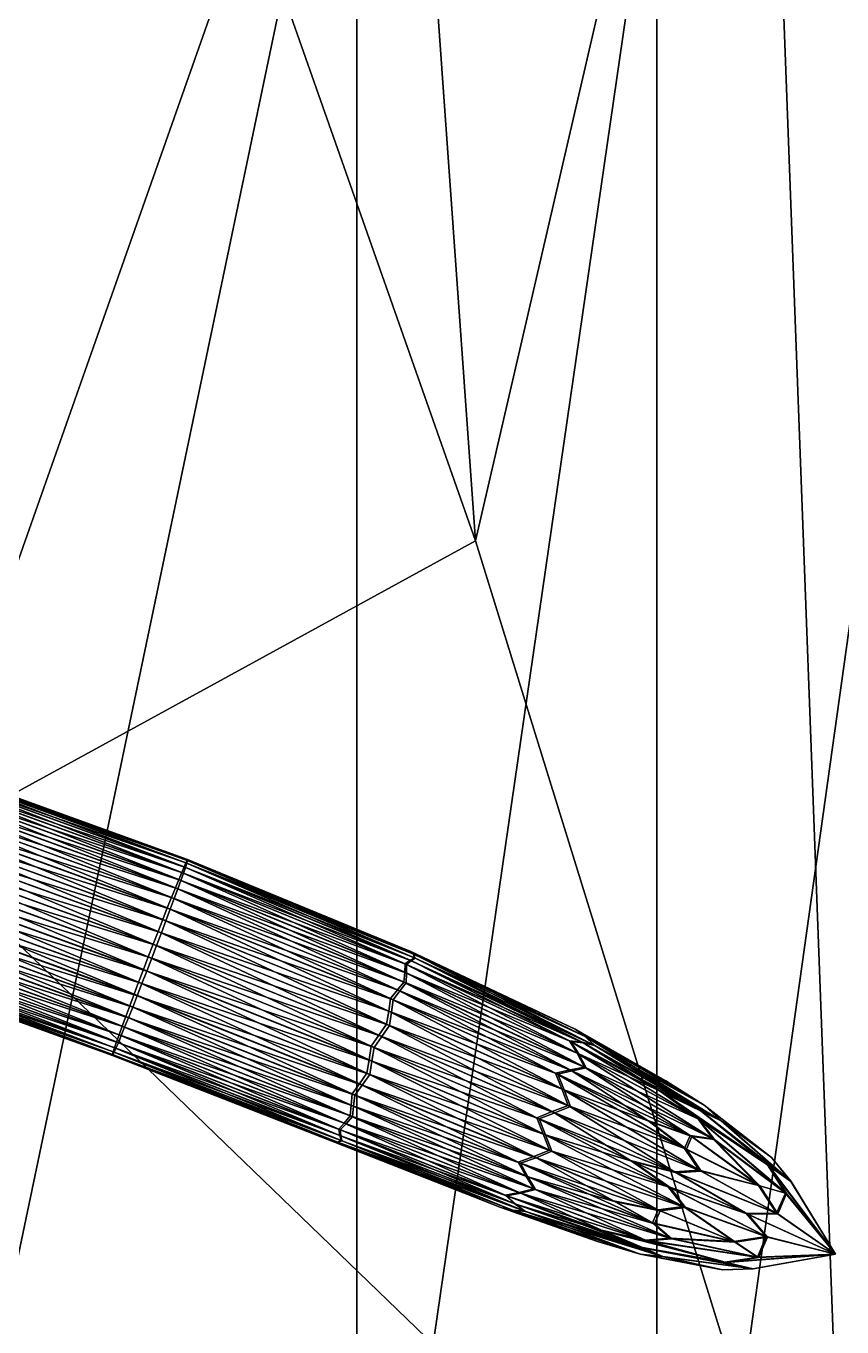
# Model space of a CAD drawing. Header units: centimetres. Extents: x -650 to 650, y -348 to 348.
# Drawn here: x -580.01 to -564.69, y -129.79 to -105.37 of the extents above; entities that cross this region are included whole.
import ezdxf

# ---------------------------------------------------------------- set-up
doc = ezdxf.new("R2010")
doc.units = ezdxf.units.CM
for name, color, linetype, true_color in [('Object009', 7, 'Continuous', 0xe5a6d7), ('Object011', 7, 'Continuous', 0xe158c7), ('wood', 7, 'Continuous', 0x99e499)]:
    doc.layers.add(name, color=color, linetype=linetype, true_color=true_color)

msp = doc.modelspace()

# ---------------------------------------------------------------- meshes
at = {"layer": 'Object009', "color": 46, "true_color": 0x876e08}
mesh = msp.add_polyface(dxfattribs=at)
corners = [(-576.978, -121.017, -297.029), (-581.958, -119.21, -296.943), (-581.959, -119.228, -296.686), (-576.98, -121.035, -296.773), (-581.971, -119.278, -296.435), (-577.02, -121.162, -296.278), (-581.995, -119.357, -296.191), (-582.03, -119.466, -295.961), (-576.994, -121.084, -296.521), (-577.057, -121.27, -296.048), (-582.075, -119.602, -295.748), (-577.104, -121.405, -295.835), (-582.13, -119.763, -295.555), (-577.229, -121.747, -295.472), (-582.193, -119.946, -295.386), (-582.264, -120.148, -295.243), (-577.162, -121.565, -295.642), (-577.303, -121.948, -295.33), (-582.342, -120.366, -295.13), (-577.384, -122.164, -295.217), (-582.425, -120.596, -295.048), (-577.56, -122.628, -295.084), (-582.511, -120.834, -294.998), (-582.599, -121.075, -294.982), (-577.47, -122.392, -295.134), (-577.651, -122.868, -295.067), (-582.688, -121.316, -294.999), (-577.744, -123.108, -295.085), (-582.777, -121.553, -295.05), (-577.808, -123.08, -298.978), (-582.766, -121.284, -298.892), (-582.677, -121.042, -298.909), (-577.897, -123.316, -298.928), (-582.852, -121.521, -298.842), (-577.716, -122.84, -298.995), (-582.588, -120.801, -298.891), (-577.624, -122.6, -298.978), (-582.5, -120.565, -298.841), (-577.444, -122.138, -298.845), (-582.414, -120.336, -298.758), (-582.332, -120.12, -298.645), (-577.532, -122.365, -298.927), (-577.359, -121.923, -298.731), (-582.255, -119.921, -298.501), (-577.28, -121.725, -298.588), (-582.185, -119.74, -298.332), (-577.144, -121.388, -298.225), (-582.122, -119.582, -298.138), (-582.068, -119.449, -297.925), (-577.208, -121.545, -298.418), (-577.089, -121.256, -298.012), (-582.025, -119.345, -297.694), (-577.044, -121.151, -297.781), (-581.991, -119.269, -297.451), (-576.989, -121.031, -297.286), (-581.969, -119.224, -297.199), (-577.011, -121.076, -297.538), (-587.399, -117.523, -296.586), (-587.409, -117.573, -296.335), (-587.464, -117.763, -295.861), (-587.431, -117.654, -296.091), (-587.435, -117.563, -297.351), (-587.399, -117.505, -296.842), (-587.411, -117.518, -297.099)]
mesh.append_faces([[corners[k] for k in face] for face in [(0, 1, 2), (3, 2, 4), (5, 6, 7), (8, 4, 6), (9, 7, 10), (11, 10, 12), (13, 14, 15), (16, 12, 14), (17, 15, 18), (19, 18, 20), (21, 22, 23), (24, 20, 22), (25, 23, 26), (27, 26, 28), (29, 30, 31), (32, 33, 30), (34, 31, 35), (36, 35, 37), (38, 39, 40), (41, 37, 39), (42, 40, 43), (44, 43, 45), (46, 47, 48), (49, 45, 47), (50, 48, 51), (52, 51, 53), (54, 55, 1), (56, 53, 55), (57, 2, 1), (58, 4, 2), (59, 7, 6), (60, 6, 4), (61, 53, 51), (62, 1, 55), (63, 55, 53)]], dxfattribs={"vtx2": -1, "color": 46})
mesh = msp.add_polyface(dxfattribs=at)
corners = [(-581.959, -119.228, -296.686), (-576.98, -121.035, -296.773), (-576.978, -121.017, -297.029), (-581.971, -119.278, -296.435), (-576.994, -121.084, -296.521), (-582.03, -119.466, -295.961), (-577.057, -121.27, -296.048), (-577.02, -121.162, -296.278), (-581.995, -119.357, -296.191), (-582.075, -119.602, -295.748), (-577.104, -121.405, -295.835), (-582.13, -119.763, -295.555), (-577.162, -121.565, -295.642), (-582.264, -120.148, -295.243), (-577.303, -121.948, -295.33), (-577.229, -121.747, -295.472), (-572.995, -123.48, -295.578), (-582.193, -119.946, -295.386), (-573.12, -123.646, -295.432), (-577.384, -122.164, -295.217), (-582.342, -120.366, -295.13), (-582.425, -120.596, -295.048), (-577.47, -122.392, -295.134), (-582.599, -121.075, -294.982), (-577.651, -122.868, -295.067), (-577.56, -122.628, -295.084), (-582.511, -120.834, -294.998), (-582.688, -121.316, -294.999), (-577.744, -123.108, -295.085), (-582.777, -121.553, -295.05), (-577.835, -123.343, -295.135), (-582.852, -121.521, -298.842), (-577.897, -123.316, -298.928), (-577.983, -123.544, -298.846), (-582.677, -121.042, -298.909), (-577.716, -122.84, -298.995), (-577.808, -123.08, -298.978), (-582.766, -121.284, -298.892), (-582.588, -120.801, -298.891), (-577.624, -122.6, -298.978), (-582.5, -120.565, -298.841), (-577.532, -122.365, -298.927), (-582.332, -120.12, -298.645), (-577.359, -121.923, -298.731), (-577.444, -122.138, -298.845), (-573.203, -123.858, -298.871), (-582.414, -120.336, -298.758), (-573.169, -123.624, -298.767), (-577.28, -121.725, -298.588), (-582.255, -119.921, -298.501), (-582.185, -119.74, -298.332), (-577.208, -121.545, -298.418), (-573.039, -123.46, -298.623), (-582.068, -119.449, -297.925), (-577.089, -121.256, -298.012), (-577.144, -121.388, -298.225), (-572.916, -123.314, -298.451), (-582.122, -119.582, -298.138), (-582.025, -119.345, -297.694), (-577.044, -121.151, -297.781), (-581.991, -119.269, -297.451), (-577.011, -121.076, -297.538), (-581.958, -119.21, -296.943), (-576.989, -121.031, -297.286), (-581.969, -119.224, -297.199)]
mesh.append_faces([[corners[k] for k in face] for face in [(0, 1, 2), (3, 4, 1), (5, 6, 7), (8, 7, 4), (9, 10, 6), (11, 12, 10), (13, 14, 15), (16, 15, 14), (17, 15, 12), (18, 14, 19), (20, 19, 14), (21, 22, 19), (23, 24, 25), (26, 25, 22), (27, 28, 24), (29, 30, 28), (31, 32, 33), (34, 35, 36), (37, 36, 32), (38, 39, 35), (40, 41, 39), (42, 43, 44), (45, 44, 43), (46, 44, 41), (47, 43, 48), (49, 48, 43), (50, 51, 48), (52, 48, 51), (53, 54, 55), (56, 51, 55), (57, 55, 51), (58, 59, 54), (60, 61, 59), (62, 2, 63), (64, 63, 61)]], dxfattribs={"vtx2": -1, "color": 46})
mesh = msp.add_polyface(dxfattribs=at)
corners = [(-576.98, -121.035, -296.773), (-572.739, -122.788, -296.852), (-572.785, -122.741, -297.099), (-576.978, -121.017, -297.029), (-576.994, -121.084, -296.521), (-572.705, -122.867, -296.607), (-572.781, -122.913, -296.365), (-577.02, -121.162, -296.278), (-577.057, -121.27, -296.048), (-572.867, -122.987, -296.137), (-577.104, -121.405, -295.835), (-572.867, -123.146, -295.935), (-577.162, -121.565, -295.642), (-572.877, -123.331, -295.751), (-577.303, -121.948, -295.33), (-573.12, -123.646, -295.432), (-572.995, -123.48, -295.578), (-577.229, -121.747, -295.472), (-577.384, -122.164, -295.217), (-573.152, -123.881, -295.33), (-577.47, -122.392, -295.134), (-573.189, -124.13, -295.258), (-577.56, -122.628, -295.084), (-573.332, -124.335, -295.2), (-577.624, -122.6, -298.978), (-573.387, -124.31, -299.002), (-573.531, -124.517, -299.026), (-577.532, -122.365, -298.927), (-573.243, -124.106, -298.946), (-577.359, -121.923, -298.731), (-573.169, -123.624, -298.767), (-573.203, -123.858, -298.871), (-577.444, -122.138, -298.845), (-577.28, -121.725, -298.588), (-573.039, -123.46, -298.623), (-577.208, -121.545, -298.418), (-572.916, -123.314, -298.451), (-572.901, -123.131, -298.266), (-577.144, -121.388, -298.225), (-577.089, -121.256, -298.012), (-572.896, -122.974, -298.062), (-577.044, -121.151, -297.781), (-572.802, -122.903, -297.836), (-577.011, -121.076, -297.538), (-572.719, -122.86, -297.595), (-572.746, -122.785, -297.348), (-576.989, -121.031, -297.286)]
mesh.append_faces([[corners[k] for k in face] for face in [(0, 1, 2), (2, 3, 0), (1, 0, 4), (4, 5, 1), (6, 7, 8), (8, 9, 6), (7, 6, 5), (5, 4, 7), (10, 11, 9), (9, 8, 10), (11, 10, 12), (12, 13, 11), (14, 15, 16), (17, 16, 13), (13, 12, 17), (18, 19, 15), (20, 21, 19), (22, 23, 21), (24, 25, 26), (27, 28, 25), (29, 30, 31), (32, 31, 28), (33, 34, 30), (35, 36, 34), (37, 38, 39), (39, 40, 37), (38, 37, 36), (41, 42, 40), (40, 39, 41), (42, 41, 43), (43, 44, 42), (45, 46, 3), (3, 2, 45), (46, 45, 44), (44, 43, 46)]], dxfattribs={"vtx2": -1, "color": 46})
mesh = msp.add_polyface(dxfattribs=at)
corners = [(-577.924, -123.57, -295.218), (-582.863, -121.781, -295.132), (-582.945, -121.997, -295.246), (-577.835, -123.343, -295.135), (-582.777, -121.553, -295.05), (-578.008, -123.785, -295.332), (-583.022, -122.197, -295.389), (-578.087, -123.983, -295.475), (-583.092, -122.377, -295.559), (-578.16, -124.163, -295.644), (-578.224, -124.32, -295.838), (-583.154, -122.535, -295.752), (-583.208, -122.668, -295.966), (-578.278, -124.452, -296.051), (-583.252, -122.772, -296.196), (-578.323, -124.556, -296.282), (-583.285, -122.848, -296.44), (-578.356, -124.632, -296.525), (-578.379, -124.677, -296.777), (-583.308, -122.893, -296.692), (-583.319, -122.907, -296.948), (-578.389, -124.691, -297.033), (-583.318, -122.889, -297.204), (-578.387, -124.673, -297.289), (-583.305, -122.84, -297.456), (-578.373, -124.624, -297.541), (-578.348, -124.546, -297.785), (-583.282, -122.76, -297.699), (-583.247, -122.651, -297.929), (-578.311, -124.438, -298.015), (-583.202, -122.515, -298.142), (-578.263, -124.303, -298.228), (-583.147, -122.354, -298.335), (-578.205, -124.143, -298.421), (-578.139, -123.961, -298.59), (-583.083, -122.171, -298.504), (-583.012, -121.969, -298.647), (-578.064, -123.76, -298.733), (-582.935, -121.751, -298.76), (-577.983, -123.544, -298.846), (-582.852, -121.521, -298.842)]
mesh.append_faces([[corners[k] for k in face] for face in [(0, 1, 2), (3, 4, 1), (5, 2, 6), (7, 6, 8), (8, 9, 7), (10, 11, 12), (12, 13, 10), (11, 10, 9), (9, 8, 11), (14, 15, 13), (13, 12, 14), (15, 14, 16), (16, 17, 15), (18, 19, 20), (20, 21, 18), (19, 18, 17), (17, 16, 19), (22, 23, 21), (21, 20, 22), (23, 22, 24), (24, 25, 23), (26, 27, 28), (28, 29, 26), (27, 26, 25), (25, 24, 27), (30, 31, 29), (29, 28, 30), (31, 30, 32), (32, 33, 31), (34, 35, 36), (36, 37, 34), (35, 34, 33), (33, 32, 35), (37, 36, 38), (39, 38, 40)]], dxfattribs={"vtx2": -1, "color": 46})
mesh = msp.add_polyface(dxfattribs=at)
corners = [(-573.152, -123.881, -295.33), (-577.384, -122.164, -295.217), (-577.47, -122.392, -295.134), (-573.332, -124.335, -295.2), (-577.56, -122.628, -295.084), (-577.651, -122.868, -295.067), (-573.189, -124.13, -295.258), (-573.475, -124.542, -295.175), (-577.744, -123.108, -295.085), (-573.517, -124.796, -295.2), (-577.835, -123.343, -295.135), (-582.945, -121.997, -295.246), (-578.008, -123.785, -295.332), (-577.924, -123.57, -295.218), (-573.7, -125.249, -295.331), (-573.558, -125.048, -295.258), (-582.863, -121.781, -295.132), (-573.838, -125.435, -295.434), (-578.087, -123.983, -295.475), (-583.022, -122.197, -295.389), (-573.865, -125.646, -295.58), (-578.16, -124.163, -295.644), (-574.003, -125.975, -295.937), (-578.224, -124.32, -295.838), (-578.278, -124.452, -296.051), (-573.884, -125.84, -295.753), (-574.111, -126.086, -296.139), (-578.323, -124.556, -296.282), (-574.102, -126.203, -296.367), (-578.356, -124.632, -296.525), (-574.157, -126.321, -296.855), (-578.379, -124.677, -296.777), (-578.389, -124.691, -297.033), (-574.081, -126.294, -296.609), (-574.222, -126.319, -297.102), (-578.387, -124.673, -297.289), (-574.165, -126.318, -297.351), (-578.373, -124.624, -297.541), (-574.123, -126.194, -297.838), (-578.348, -124.546, -297.785), (-578.311, -124.438, -298.015), (-574.096, -126.287, -297.598), (-574.139, -126.073, -298.064), (-578.263, -124.303, -298.228), (-574.037, -125.96, -298.268), (-578.205, -124.143, -298.421), (-573.909, -125.626, -298.625), (-578.139, -123.961, -298.59), (-578.064, -123.76, -298.733), (-573.924, -125.822, -298.453), (-573.887, -125.413, -298.769), (-577.983, -123.544, -298.846), (-582.935, -121.751, -298.76), (-573.752, -125.225, -298.873), (-577.897, -123.316, -298.928), (-573.572, -124.771, -299.003), (-577.808, -123.08, -298.978), (-577.716, -122.84, -298.995), (-573.611, -125.024, -298.947), (-573.531, -124.517, -299.026), (-577.624, -122.6, -298.978), (-573.387, -124.31, -299.002), (-577.532, -122.365, -298.927), (-573.243, -124.106, -298.946), (-577.444, -122.138, -298.845)]
mesh.append_faces([[corners[k] for k in face] for face in [(0, 1, 2), (3, 4, 5), (6, 2, 4), (7, 5, 8), (9, 8, 10), (11, 12, 13), (14, 13, 12), (15, 10, 13), (16, 13, 10), (17, 12, 18), (19, 18, 12), (20, 18, 21), (22, 23, 24), (25, 21, 23), (26, 24, 27), (28, 27, 29), (30, 31, 32), (33, 29, 31), (34, 32, 35), (36, 35, 37), (38, 39, 40), (41, 37, 39), (42, 40, 43), (44, 43, 45), (46, 47, 48), (49, 45, 47), (50, 48, 51), (52, 51, 48), (53, 51, 54), (55, 56, 57), (58, 54, 56), (59, 57, 60), (61, 60, 62), (63, 62, 64)]], dxfattribs={"vtx2": -1, "color": 46})
mesh = msp.add_polyface(dxfattribs=at)
corners = [(-569.704, -124.197, -297.149), (-572.785, -122.741, -297.099), (-572.739, -122.788, -296.852), (-569.511, -124.336, -296.928), (-572.705, -122.867, -296.607), (-569.552, -124.454, -296.465), (-572.781, -122.913, -296.365), (-572.867, -122.987, -296.137), (-569.33, -124.503, -296.704), (-569.784, -124.427, -296.244), (-572.867, -123.146, -295.935), (-569.633, -124.663, -296.076), (-572.877, -123.331, -295.751), (-569.759, -124.979, -295.737), (-572.995, -123.48, -295.578), (-573.12, -123.646, -295.432), (-569.493, -124.925, -295.92), (-570.03, -125.043, -295.582), (-573.152, -123.881, -295.33), (-569.906, -125.339, -295.513), (-573.189, -124.13, -295.258), (-570.082, -125.768, -295.389), (-573.332, -124.335, -295.2), (-573.475, -124.542, -295.175), (-569.789, -125.651, -295.468), (-573.517, -124.796, -295.2), (-570.256, -126.182, -295.389), (-570.375, -125.881, -295.34), (-573.558, -125.048, -295.258), (-570.435, -126.61, -295.513), (-573.7, -125.249, -295.331), (-573.838, -125.435, -295.434), (-570.138, -126.487, -295.469), (-570.726, -126.716, -295.583), (-573.865, -125.646, -295.58), (-570.769, -126.696, -298.718), (-573.887, -125.413, -298.769), (-573.752, -125.225, -298.873), (-570.48, -126.59, -298.794), (-573.611, -125.024, -298.947), (-570.304, -126.16, -298.918), (-573.572, -124.771, -299.003), (-573.531, -124.517, -299.026), (-570.424, -125.859, -298.96), (-570.184, -126.466, -298.845), (-573.387, -124.31, -299.002), (-570.131, -125.746, -298.918), (-573.243, -124.106, -298.946), (-569.951, -125.318, -298.793), (-573.203, -123.858, -298.871), (-573.169, -123.624, -298.767), (-569.835, -125.63, -298.844), (-570.073, -125.024, -298.717), (-573.039, -123.46, -298.623), (-569.798, -124.961, -298.569), (-572.916, -123.314, -298.451), (-569.663, -124.649, -298.229), (-572.901, -123.131, -298.266), (-572.896, -122.974, -298.062), (-569.527, -124.91, -298.392), (-569.809, -124.416, -298.055), (-572.802, -122.903, -297.836), (-569.571, -124.445, -297.841), (-572.719, -122.86, -297.595), (-569.517, -124.333, -297.377), (-572.746, -122.785, -297.348), (-569.342, -124.497, -297.608)]
mesh.append_faces([[corners[k] for k in face] for face in [(0, 1, 2), (3, 2, 4), (5, 6, 7), (8, 4, 6), (9, 7, 10), (11, 10, 12), (13, 14, 15), (16, 12, 14), (17, 15, 18), (19, 18, 20), (21, 22, 23), (24, 20, 22), (25, 26, 27), (27, 23, 25), (26, 25, 28), (29, 30, 31), (32, 28, 30), (33, 31, 34), (35, 36, 37), (38, 37, 39), (40, 41, 42), (42, 43, 40), (44, 39, 41), (43, 42, 45), (46, 45, 47), (48, 49, 50), (51, 47, 49), (52, 50, 53), (54, 53, 55), (56, 57, 58), (59, 55, 57), (60, 58, 61), (62, 61, 63), (64, 65, 1), (66, 63, 65)]], dxfattribs={"vtx2": -1, "color": 46})
mesh = msp.add_polyface(dxfattribs=at)
corners = [(-568, -125.168, -297.177), (-569.704, -124.197, -297.149), (-569.511, -124.336, -296.928), (-572.739, -122.788, -296.852), (-572.705, -122.867, -296.607), (-569.33, -124.503, -296.704), (-572.867, -122.987, -296.137), (-569.784, -124.427, -296.244), (-569.552, -124.454, -296.465), (-572.781, -122.913, -296.365), (-568.075, -125.375, -296.359), (-569.633, -124.663, -296.076), (-572.867, -123.146, -295.935), (-572.877, -123.331, -295.751), (-569.493, -124.925, -295.92), (-573.12, -123.646, -295.432), (-570.03, -125.043, -295.582), (-569.759, -124.979, -295.737), (-567.51, -126.21, -295.949), (-572.995, -123.48, -295.578), (-568.301, -125.93, -295.761), (-569.906, -125.339, -295.513), (-573.152, -123.881, -295.33), (-573.189, -124.13, -295.258), (-569.789, -125.651, -295.468), (-567.612, -126.453, -295.797), (-573.475, -124.542, -295.175), (-570.375, -125.881, -295.34), (-570.082, -125.768, -295.389), (-573.332, -124.335, -295.2), (-573.558, -125.048, -295.258), (-570.138, -126.487, -295.469), (-570.256, -126.182, -295.389), (-573.572, -124.771, -299.003), (-570.304, -126.16, -298.918), (-570.184, -126.466, -298.845), (-573.387, -124.31, -299.002), (-570.131, -125.746, -298.918), (-570.424, -125.859, -298.96), (-573.243, -124.106, -298.946), (-569.835, -125.63, -298.844), (-573.169, -123.624, -298.767), (-570.073, -125.024, -298.717), (-569.951, -125.318, -298.793), (-567.649, -126.436, -298.581), (-567.374, -126.844, -298.58), (-573.203, -123.858, -298.871), (-568.339, -125.912, -298.594), (-569.798, -124.961, -298.569), (-573.039, -123.46, -298.623), (-572.916, -123.314, -298.451), (-569.527, -124.91, -298.392), (-572.896, -122.974, -298.062), (-569.809, -124.416, -298.055), (-569.663, -124.649, -298.229), (-572.901, -123.131, -298.266), (-568.097, -125.365, -297.995), (-569.571, -124.445, -297.841), (-572.802, -122.903, -297.836), (-572.719, -122.86, -297.595), (-569.342, -124.497, -297.608), (-572.785, -122.741, -297.099), (-569.517, -124.333, -297.377), (-572.746, -122.785, -297.348)]
mesh.append_faces([[corners[k] for k in face] for face in [(0, 1, 2), (3, 2, 1), (4, 5, 2), (6, 7, 8), (9, 8, 5), (10, 7, 11), (12, 11, 7), (13, 14, 11), (15, 16, 17), (18, 17, 16), (19, 17, 14), (20, 16, 21), (22, 21, 16), (23, 24, 21), (25, 21, 24), (26, 27, 28), (29, 28, 24), (30, 31, 32), (33, 34, 35), (36, 37, 38), (39, 40, 37), (41, 42, 43), (44, 43, 42), (45, 40, 43), (46, 43, 40), (47, 42, 48), (49, 48, 42), (50, 51, 48), (52, 53, 54), (55, 54, 51), (56, 53, 57), (58, 57, 53), (59, 60, 57), (61, 1, 62), (63, 62, 60)]], dxfattribs={"vtx2": -1, "color": 46})
mesh = msp.add_polyface(dxfattribs=at)
corners = [(-577.651, -122.868, -295.067), (-573.475, -124.542, -295.175), (-573.332, -124.335, -295.2), (-577.744, -123.108, -295.085), (-573.517, -124.796, -295.2), (-577.835, -123.343, -295.135), (-573.558, -125.048, -295.258), (-578.008, -123.785, -295.332), (-573.838, -125.435, -295.434), (-573.7, -125.249, -295.331), (-577.924, -123.57, -295.218), (-578.087, -123.983, -295.475), (-573.865, -125.646, -295.58), (-578.16, -124.163, -295.644), (-573.884, -125.84, -295.753), (-578.278, -124.452, -296.051), (-574.111, -126.086, -296.139), (-574.003, -125.975, -295.937), (-578.224, -124.32, -295.838), (-570.724, -127.279, -296.078), (-570.99, -127.324, -296.246), (-574.102, -126.203, -296.367), (-570.815, -127.483, -296.466), (-574.081, -126.294, -296.609), (-578.323, -124.556, -296.282), (-578.356, -124.632, -296.525), (-578.389, -124.691, -297.033), (-574.222, -126.319, -297.102), (-574.157, -126.321, -296.855), (-578.379, -124.677, -296.777), (-570.87, -127.595, -296.93), (-570.632, -127.62, -296.705), (-571.096, -127.542, -297.151), (-574.165, -126.318, -297.351), (-570.876, -127.593, -297.378), (-574.096, -126.287, -297.598), (-578.387, -124.673, -297.289), (-578.373, -124.624, -297.541), (-578.311, -124.438, -298.015), (-574.139, -126.073, -298.064), (-574.123, -126.194, -297.838), (-578.348, -124.546, -297.785), (-570.834, -127.475, -297.842), (-570.644, -127.614, -297.61), (-571.015, -127.313, -298.056), (-574.037, -125.96, -298.268), (-578.263, -124.303, -298.228), (-578.205, -124.143, -298.421), (-573.924, -125.822, -298.453), (-578.064, -123.76, -298.733), (-573.887, -125.413, -298.769), (-573.909, -125.626, -298.625), (-578.139, -123.961, -298.59), (-577.983, -123.544, -298.846), (-573.752, -125.225, -298.873), (-577.897, -123.316, -298.928), (-573.611, -125.024, -298.947), (-577.716, -122.84, -298.995), (-573.531, -124.517, -299.026), (-573.572, -124.771, -299.003), (-577.808, -123.08, -298.978)]
mesh.append_faces([[corners[k] for k in face] for face in [(0, 1, 2), (3, 4, 1), (5, 6, 4), (7, 8, 9), (10, 9, 6), (11, 12, 8), (13, 14, 12), (15, 16, 17), (18, 17, 14), (19, 17, 16), (20, 16, 21), (22, 21, 23), (24, 21, 16), (25, 23, 21), (26, 27, 28), (29, 28, 23), (30, 28, 27), (31, 23, 28), (32, 27, 33), (34, 33, 35), (36, 33, 27), (37, 35, 33), (38, 39, 40), (41, 40, 35), (42, 40, 39), (43, 35, 40), (44, 39, 45), (46, 45, 39), (47, 48, 45), (49, 50, 51), (52, 51, 48), (53, 54, 50), (55, 56, 54), (57, 58, 59), (60, 59, 56)]], dxfattribs={"vtx2": -1, "color": 46})
mesh = msp.add_polyface(dxfattribs=at)
corners = [(-569.511, -124.336, -296.928), (-567.277, -125.626, -297.037), (-568, -125.168, -297.177), (-569.33, -124.503, -296.704), (-567.321, -125.746, -296.561), (-569.552, -124.454, -296.465), (-569.784, -124.427, -296.244), (-568.075, -125.375, -296.359), (-566.949, -125.923, -296.823), (-569.633, -124.663, -296.076), (-567.377, -125.887, -296.297), (-569.493, -124.925, -295.92), (-567.087, -126.268, -296.181), (-570.03, -125.043, -295.582), (-568.301, -125.93, -295.761), (-567.51, -126.21, -295.949), (-569.759, -124.979, -295.737), (-569.906, -125.339, -295.513), (-567.612, -126.453, -295.797), (-569.789, -125.651, -295.468), (-567.337, -126.861, -295.81), (-570.375, -125.881, -295.34), (-568.618, -126.684, -295.542), (-567.798, -126.892, -295.669), (-570.082, -125.768, -295.389), (-570.256, -126.182, -295.389), (-567.918, -127.171, -295.67), (-570.138, -126.487, -295.469), (-567.631, -127.543, -295.81), (-570.304, -126.16, -298.918), (-567.959, -127.152, -298.709), (-567.668, -127.526, -298.581), (-570.131, -125.746, -298.918), (-567.838, -126.873, -298.709), (-568.662, -126.664, -298.813), (-569.835, -125.63, -298.844), (-567.374, -126.844, -298.58), (-570.073, -125.024, -298.717), (-568.339, -125.912, -298.594), (-567.649, -126.436, -298.581), (-569.951, -125.318, -298.793), (-569.798, -124.961, -298.569), (-567.543, -126.195, -298.429), (-569.527, -124.91, -298.392), (-567.115, -126.256, -298.209), (-567.401, -125.876, -298.081), (-569.663, -124.649, -298.229), (-569.809, -124.416, -298.055), (-568.097, -125.365, -297.995), (-569.571, -124.445, -297.841), (-567.337, -125.738, -297.817), (-569.342, -124.497, -297.608), (-567.281, -125.624, -297.341), (-569.517, -124.333, -297.377), (-569.704, -124.197, -297.149), (-566.959, -125.919, -297.566)]
mesh.append_faces([[corners[k] for k in face] for face in [(0, 1, 2), (1, 0, 3), (4, 5, 6), (6, 7, 4), (5, 4, 8), (8, 3, 5), (9, 10, 7), (10, 9, 11), (11, 12, 10), (13, 14, 15), (16, 15, 12), (12, 11, 16), (17, 18, 14), (19, 20, 18), (21, 22, 23), (24, 23, 20), (25, 26, 22), (27, 28, 26), (29, 30, 31), (32, 33, 34), (35, 36, 33), (37, 38, 39), (40, 39, 36), (41, 42, 38), (42, 41, 43), (43, 44, 42), (45, 46, 47), (47, 48, 45), (46, 45, 44), (44, 43, 46), (49, 50, 48), (50, 49, 51), (52, 53, 54), (54, 2, 52), (55, 51, 53)]], dxfattribs={"vtx2": -1, "color": 46})
mesh = msp.add_polyface(dxfattribs=at)
corners = [(-569.33, -124.503, -296.704), (-566.949, -125.923, -296.823), (-567.277, -125.626, -297.037), (-569.342, -124.497, -297.608), (-566.959, -125.919, -297.566), (-567.337, -125.738, -297.817), (-569.517, -124.333, -297.377), (-567.281, -125.624, -297.341), (-566.072, -126.752, -296.636), (-567.321, -125.746, -296.561), (-568.075, -125.375, -296.359), (-567.377, -125.887, -296.297), (-565.735, -127.281, -296.563), (-567.087, -126.268, -296.181), (-565.644, -127.059, -296.978), (-566.235, -127.141, -296.215), (-567.51, -126.21, -295.949), (-567.612, -126.453, -295.797), (-568.301, -125.93, -295.761), (-567.337, -126.861, -295.81), (-566.462, -127.669, -296.061), (-567.798, -126.892, -295.669), (-568.618, -126.684, -295.542), (-568.662, -126.664, -298.813), (-567.838, -126.873, -298.709), (-566.493, -127.655, -298.361), (-567.374, -126.844, -298.58), (-565.922, -127.652, -298.113), (-567.649, -126.436, -298.581), (-566.261, -127.129, -298.207), (-567.543, -126.195, -298.429), (-568.339, -125.912, -298.594), (-567.115, -126.256, -298.209), (-565.752, -127.273, -297.873), (-566.088, -126.745, -297.786), (-567.401, -125.876, -298.081), (-568.097, -125.365, -297.995), (-565.651, -127.056, -297.458), (-566.019, -126.607, -297.211), (-568, -125.168, -297.177)]
mesh.append_faces([[corners[k] for k in face] for face in [(0, 1, 2), (3, 4, 5), (6, 7, 4), (8, 9, 10), (10, 11, 8), (12, 8, 11), (11, 13, 12), (9, 8, 14), (14, 1, 9), (15, 12, 13), (13, 16, 15), (17, 15, 16), (16, 18, 17), (15, 17, 19), (20, 21, 22), (23, 24, 25), (24, 26, 27), (26, 28, 29), (30, 29, 28), (28, 31, 30), (29, 30, 32), (32, 33, 29), (34, 35, 36), (36, 5, 34), (37, 34, 5), (5, 4, 37), (35, 34, 33), (33, 32, 35), (38, 37, 4), (4, 7, 38), (2, 38, 7), (7, 39, 2), (38, 2, 1), (1, 14, 38), (37, 38, 14)]], dxfattribs={"vtx2": -1, "color": 46})
mesh = msp.add_polyface(dxfattribs=at)
corners = [(-573.838, -125.435, -295.434), (-570.726, -126.716, -295.583), (-570.435, -126.61, -295.513), (-573.7, -125.249, -295.331), (-570.138, -126.487, -295.469), (-568.941, -127.436, -295.761), (-570.589, -126.967, -295.738), (-573.865, -125.646, -295.58), (-573.884, -125.84, -295.753), (-570.446, -127.207, -295.922), (-574.111, -126.086, -296.139), (-570.99, -127.324, -296.246), (-570.724, -127.279, -296.078), (-568.355, -128.168, -296.298), (-574.003, -125.975, -295.937), (-569.183, -127.983, -296.36), (-570.815, -127.483, -296.466), (-574.102, -126.203, -296.367), (-574.081, -126.294, -296.609), (-570.632, -127.62, -296.705), (-574.222, -126.319, -297.102), (-571.096, -127.542, -297.151), (-570.87, -127.595, -296.93), (-568.476, -128.42, -297.038), (-574.157, -126.321, -296.855), (-569.28, -128.18, -297.178), (-570.876, -127.593, -297.378), (-574.165, -126.318, -297.351), (-574.096, -126.287, -297.598), (-570.644, -127.614, -297.61), (-568.48, -128.418, -297.342), (-574.139, -126.073, -298.064), (-571.015, -127.313, -298.056), (-570.834, -127.475, -297.842), (-568.436, -128.298, -297.818), (-574.123, -126.194, -297.838), (-569.206, -127.973, -297.996), (-570.753, -127.265, -298.231), (-574.037, -125.96, -298.268), (-573.924, -125.822, -298.453), (-570.48, -127.192, -298.393), (-570.627, -126.949, -298.57), (-573.909, -125.626, -298.625), (-573.887, -125.413, -298.769), (-570.769, -126.696, -298.718), (-568.979, -127.418, -298.594), (-570.48, -126.59, -298.794), (-573.752, -125.225, -298.873), (-573.611, -125.024, -298.947), (-570.184, -126.466, -298.845)]
mesh.append_faces([[corners[k] for k in face] for face in [(0, 1, 2), (3, 2, 4), (5, 1, 6), (7, 6, 1), (6, 7, 8), (8, 9, 6), (10, 11, 12), (13, 12, 11), (14, 12, 9), (9, 8, 14), (15, 11, 16), (17, 16, 11), (18, 19, 16), (20, 21, 22), (23, 22, 21), (24, 22, 19), (25, 21, 26), (27, 26, 21), (28, 29, 26), (30, 26, 29), (31, 32, 33), (34, 33, 32), (35, 33, 29), (36, 32, 37), (38, 37, 32), (37, 38, 39), (39, 40, 37), (41, 42, 43), (43, 44, 41), (42, 41, 40), (40, 39, 42), (45, 44, 46), (47, 46, 44), (48, 49, 46)]], dxfattribs={"vtx2": -1, "color": 46})
mesh = msp.add_polyface(dxfattribs=at)
corners = [(-567.798, -126.892, -295.669), (-570.082, -125.768, -295.389), (-570.375, -125.881, -295.34), (-567.337, -126.861, -295.81), (-569.789, -125.651, -295.468), (-568.618, -126.684, -295.542), (-570.256, -126.182, -295.389), (-567.918, -127.171, -295.67), (-570.138, -126.487, -295.469), (-568.107, -127.608, -295.797), (-570.435, -126.61, -295.513), (-570.726, -126.716, -295.583), (-568.941, -127.436, -295.761), (-567.631, -127.543, -295.81), (-570.589, -126.967, -295.738), (-568.214, -127.849, -295.949), (-570.446, -127.207, -295.922), (-570.99, -127.324, -296.246), (-569.183, -127.983, -296.36), (-568.355, -128.168, -296.298), (-570.724, -127.279, -296.078), (-567.89, -128.132, -296.181), (-570.815, -127.483, -296.466), (-568.419, -128.306, -296.562), (-570.632, -127.62, -296.705), (-568.045, -128.469, -296.824), (-571.096, -127.542, -297.151), (-569.28, -128.18, -297.178), (-568.476, -128.42, -297.038), (-570.87, -127.595, -296.93), (-570.876, -127.593, -297.378), (-568.48, -128.418, -297.342), (-570.644, -127.614, -297.61), (-568.055, -128.464, -297.567), (-571.015, -127.313, -298.056), (-569.206, -127.973, -297.996), (-568.436, -128.298, -297.818), (-570.834, -127.475, -297.842), (-570.753, -127.265, -298.231), (-568.379, -128.157, -298.081), (-570.48, -127.192, -298.393), (-568.247, -127.834, -298.43), (-570.627, -126.949, -298.57), (-570.769, -126.696, -298.718), (-568.979, -127.418, -298.594), (-567.917, -128.119, -298.21), (-570.48, -126.59, -298.794), (-568.145, -127.591, -298.582), (-570.184, -126.466, -298.845), (-567.959, -127.152, -298.709), (-570.304, -126.16, -298.918), (-570.424, -125.859, -298.96), (-568.662, -126.664, -298.813), (-567.668, -127.526, -298.581), (-570.131, -125.746, -298.918), (-567.838, -126.873, -298.709), (-569.835, -125.63, -298.844)]
mesh.append_faces([[corners[k] for k in face] for face in [(0, 1, 2), (3, 4, 1), (5, 2, 6), (7, 6, 8), (9, 10, 11), (11, 12, 9), (13, 8, 10), (14, 15, 12), (15, 14, 16), (17, 18, 19), (20, 19, 21), (21, 16, 20), (22, 23, 18), (23, 22, 24), (24, 25, 23), (26, 27, 28), (29, 28, 25), (25, 24, 29), (30, 31, 27), (32, 33, 31), (34, 35, 36), (37, 36, 33), (33, 32, 37), (38, 39, 35), (39, 38, 40), (41, 42, 43), (43, 44, 41), (45, 40, 42), (46, 47, 44), (47, 46, 48), (49, 50, 51), (51, 52, 49), (53, 48, 50), (52, 51, 54), (55, 54, 56)]], dxfattribs={"vtx2": -1, "color": 46})
mesh = msp.add_polyface(dxfattribs=at)
corners = [(-570.435, -126.61, -295.513), (-568.107, -127.608, -295.797), (-567.631, -127.543, -295.81), (-570.446, -127.207, -295.922), (-567.89, -128.132, -296.181), (-568.214, -127.849, -295.949), (-570.48, -127.192, -298.393), (-567.917, -128.119, -298.21), (-568.379, -128.157, -298.081), (-570.627, -126.949, -298.57), (-568.247, -127.834, -298.43), (-570.184, -126.466, -298.845), (-567.668, -127.526, -298.581), (-568.145, -127.591, -298.582), (-568.618, -126.684, -295.542), (-567.918, -127.171, -295.67), (-566.462, -127.669, -296.061), (-566.09, -128.103, -296.323), (-566.694, -128.195, -296.215), (-568.941, -127.436, -295.761), (-566.867, -128.579, -296.636), (-568.355, -128.168, -296.298), (-569.183, -127.983, -296.36), (-568.419, -128.306, -296.562), (-566.361, -128.699, -296.979), (-568.045, -128.469, -296.824), (-566.259, -128.482, -296.563), (-568.476, -128.42, -297.038), (-566.937, -128.717, -297.211), (-568.48, -128.418, -297.342), (-569.28, -128.18, -297.178), (-568.055, -128.464, -297.567), (-566.367, -128.697, -297.458), (-566.883, -128.572, -297.786), (-568.436, -128.298, -297.818), (-569.206, -127.973, -297.996), (-566.277, -128.474, -297.874), (-566.72, -128.183, -298.207), (-568.979, -127.418, -298.594), (-566.493, -127.655, -298.361), (-567.959, -127.152, -298.709), (-568.662, -126.664, -298.813), (-566.114, -128.092, -298.113)]
mesh.append_faces([[corners[k] for k in face] for face in [(0, 1, 2), (3, 4, 5), (6, 7, 8), (9, 10, 7), (11, 12, 13), (14, 15, 16), (15, 2, 17), (2, 1, 18), (5, 18, 1), (1, 19, 5), (18, 5, 4), (20, 21, 22), (22, 23, 20), (24, 20, 23), (23, 25, 24), (21, 20, 26), (26, 4, 21), (25, 27, 28), (29, 28, 27), (27, 30, 29), (28, 29, 31), (31, 32, 28), (33, 34, 35), (35, 8, 33), (36, 33, 8), (8, 7, 36), (34, 33, 32), (32, 31, 34), (7, 10, 37), (13, 37, 10), (10, 38, 13), (37, 13, 12), (39, 40, 41), (42, 12, 40)]], dxfattribs={"vtx2": -1, "color": 46})
mesh = msp.add_polyface(dxfattribs=at)
corners = [(-566.072, -126.752, -296.636), (-565.735, -127.281, -296.563), (-564.816, -128.421, -297.237), (-565.644, -127.059, -296.978), (-567.337, -126.861, -295.81), (-565.898, -127.663, -296.323), (-566.235, -127.141, -296.215), (-566.09, -128.103, -296.323), (-566.462, -127.669, -296.061), (-567.918, -127.171, -295.67), (-567.798, -126.892, -295.669), (-566.694, -128.195, -296.215), (-567.631, -127.543, -295.81), (-567.89, -128.132, -296.181), (-566.259, -128.482, -296.563), (-566.867, -128.579, -296.636), (-566.361, -128.699, -296.979), (-566.937, -128.717, -297.211), (-568.045, -128.469, -296.824), (-566.367, -128.697, -297.458), (-566.883, -128.572, -297.786), (-566.277, -128.474, -297.874), (-566.72, -128.183, -298.207), (-567.917, -128.119, -298.21), (-567.668, -127.526, -298.581), (-566.114, -128.092, -298.113), (-565.922, -127.652, -298.113), (-566.493, -127.655, -298.361), (-567.838, -126.873, -298.709), (-567.959, -127.152, -298.709), (-566.261, -127.129, -298.207), (-567.374, -126.844, -298.58), (-565.752, -127.273, -297.873), (-566.088, -126.745, -297.786), (-565.651, -127.056, -297.458)]
mesh.append_faces([[corners[k] for k in face] for face in [(0, 1, 2), (2, 3, 0), (4, 5, 6), (1, 6, 5), (5, 2, 1), (7, 8, 9), (8, 7, 2), (2, 5, 8), (10, 8, 5), (5, 4, 10), (11, 7, 12), (13, 14, 11), (7, 11, 14), (14, 2, 7), (15, 16, 2), (2, 14, 15), (17, 16, 18), (16, 17, 19), (19, 2, 16), (20, 21, 2), (2, 19, 20), (22, 21, 23), (24, 25, 22), (21, 22, 25), (25, 2, 21), (26, 27, 28), (27, 26, 2), (2, 25, 27), (29, 27, 25), (30, 26, 31), (26, 30, 32), (32, 2, 26), (33, 34, 2), (2, 32, 33), (3, 2, 34)]], dxfattribs={"vtx2": -1, "color": 46})
at = {"layer": 'Object011', "color": 46, "true_color": 0x876e08}
mesh = msp.add_polyface(dxfattribs=at)
corners = [(-562.716, -144.349, 156.888), (-558.918, -145.577, 154.089), (-558.921, -105.068, 154.121), (-562.716, -103.533, 156.917), (-568.167, -142.458, 159.822), (-568.167, -101.172, 159.853), (-573.801, -139.982, 162.118), (-573.801, -98.08, 162.149), (-581.768, -136.107, 163.578), (-581.769, -93.243, 163.61), (-594.221, -130.017, 164.003), (-594.222, -85.643, 164.035), (-608.088, -123.893, 163.423), (-608.089, -77.999, 163.454), (-608.084, -167.719, 163.392), (-594.217, -172.36, 163.972), (-613.631, -94.627, -295.443), (-611.917, -95.486, -295.858), (-611.916, -114.901, -295.889), (-609.207, -96.844, -296.187), (-603.734, -98.893, -296.461), (-603.732, -117.99, -296.493), (-609.206, -116.132, -296.219), (-593.729, -101.825, -296.712), (-583.111, -103.81, -296.911), (-582.054, -120.773, -296.948), (-593.728, -120.648, -296.745), (-575.797, -103.021, -297.03), (-582.581, -82.289, -296.881), (-571.574, -115.035, -297.08), (-573.674, -85.54, -297.029), (-566.271, -92.154, -297.109), (-620.299, -119.912, 161.868), (-613.627, -139.704, -295.512), (-613.629, -114.123, -295.473), (-611.914, -140.377, -295.929), (-613.626, -170.68, -295.559), (-609.204, -141.441, -296.26), (-603.73, -143.047, -296.536), (-593.726, -145.346, -296.788), (-580.302, -144.74, -296.991), (-564.569, -137.635, -297.123), (-558.218, -101.376, -297.123)]
mesh.append_faces([[corners[k] for k in face] for face in [(0, 1, 2), (2, 3, 0), (4, 0, 3), (3, 5, 4), (6, 4, 5), (5, 7, 6), (8, 6, 7), (7, 9, 8), (10, 8, 9), (9, 11, 10), (12, 10, 11), (11, 13, 12), (10, 12, 14), (8, 10, 15), (16, 17, 18), (19, 20, 21), (21, 22, 19), (17, 19, 22), (22, 18, 17), (23, 24, 25), (25, 26, 23), (20, 23, 26), (26, 21, 20), (27, 24, 28), (29, 27, 30), (30, 31, 29), (27, 29, 25), (25, 24, 27), (32, 12, 13), (33, 34, 18), (18, 35, 33), (36, 33, 35), (37, 22, 21), (21, 38, 37), (22, 37, 35), (35, 18, 22), (39, 26, 25), (25, 40, 39), (26, 39, 38), (38, 21, 26), (41, 29, 31), (31, 42, 41), (41, 40, 25), (25, 29, 41)]], dxfattribs={"vtx2": -1, "color": 46})
mesh = msp.add_polyface(dxfattribs=at)
corners = [(-562.716, -144.349, 156.888), (-568.167, -142.458, 159.822), (-568.164, -181.786, 159.796), (-562.715, -183.218, 156.872), (-558.918, -145.577, 154.089), (-558.918, -184.148, 154.084), (-573.801, -139.982, 162.118), (-581.768, -136.107, 163.578), (-581.765, -176.974, 163.547), (-573.798, -179.911, 162.088), (-608.084, -167.719, 163.392), (-594.217, -172.36, 163.972), (-594.221, -130.017, 164.003), (-620.295, -164.702, 161.838), (-608.088, -123.893, 163.423), (-594.208, -211.279, 163.939), (-614.726, -170.333, -295.019), (-613.626, -170.68, -295.559), (-613.629, -206.363, -295.612), (-611.913, -171.223, -295.978), (-611.916, -206.752, -296.034), (-609.203, -172.083, -296.311), (-609.206, -207.371, -296.368), (-620.287, -205.91, 161.807), (-629.519, -162.788, 159.979), (-629.511, -204.567, 159.952), (-623.089, -166.544, -280.648), (-626.281, -165.98, -269.102), (-626.282, -134.6, -269.081), (-623.09, -202.653, -280.674), (-620.952, -167.861, -286.738), (-620.953, -203.923, -286.768), (-619.37, -169.165, -289.693), (-619.371, -205.189, -289.726), (-616.535, -169.849, -293.322), (-615.596, -170.06, -294.329), (-615.598, -205.924, -294.376), (-614.729, -206.116, -295.07), (-617.845, -169.689, -291.832), (-617.847, -205.671, -291.87), (-616.537, -205.778, -293.365), (-611.914, -140.377, -295.929), (-613.627, -139.704, -295.512), (-609.204, -141.441, -296.26), (-603.73, -143.047, -296.536), (-603.73, -173.381, -296.587), (-593.726, -175.24, -296.839), (-593.726, -145.346, -296.788), (-580.302, -144.74, -296.991), (-580.306, -177.109, -297.043), (-550.307, -183.419, -296.993), (-564.587, -178.443, -297.173), (-564.569, -137.635, -297.123), (-619.37, -137.908, -289.664), (-620.952, -136.575, -286.713), (-616.536, -138.668, -293.285), (-617.846, -138.466, -291.799), (-614.727, -139.272, -294.975), (-615.596, -138.932, -294.288)]
mesh.append_faces([[corners[k] for k in face] for face in [(0, 1, 2), (2, 3, 0), (4, 0, 3), (3, 5, 4), (6, 7, 8), (8, 9, 6), (1, 6, 9), (9, 2, 1), (10, 11, 12), (11, 8, 7), (13, 10, 14), (15, 11, 10), (16, 17, 18), (17, 19, 20), (19, 21, 22), (10, 13, 23), (13, 24, 25), (26, 27, 28), (27, 26, 29), (26, 30, 31), (30, 32, 33), (34, 35, 36), (35, 16, 37), (32, 38, 39), (38, 34, 40), (41, 19, 17), (42, 17, 16), (21, 43, 44), (44, 45, 21), (43, 21, 19), (19, 41, 43), (46, 47, 48), (48, 49, 46), (47, 46, 45), (45, 44, 47), (50, 51, 52), (48, 52, 51), (51, 49, 48), (53, 32, 30), (54, 30, 26), (55, 34, 38), (56, 38, 32), (57, 16, 35), (58, 35, 34)]], dxfattribs={"vtx2": -1, "color": 46})
at = {"layer": 'wood', "color": 46, "true_color": 0x876e08}
mesh = msp.add_polyface(dxfattribs=at)
corners = [(-610.844, -254.382, -418.161), (-566.889, -252.982, -419.561), (-612.244, -211.381, -418.161), (-566.889, -211.381, -419.561), (-610.844, -254.382, -282.586), (-535.191, -252.982, -282.552), (-612.244, -211.381, -282.586), (-536.632, -209.981, -282.586), (-612.244, -252.982, -418.161), (-610.844, -252.982, -419.561), (-565.187, -252.982, -418.194), (-566.613, -254.382, -418.161), (-610.844, -209.981, -418.161), (-610.844, -211.381, -419.561), (-566.613, -209.981, -418.161), (-565.187, -211.381, -418.194), (-610.844, -252.982, -281.186), (-612.244, -252.982, -282.586), (-536.289, -252.982, -281.186), (-536.632, -254.382, -282.586), (-610.844, -211.381, -281.186), (-610.844, -209.981, -282.586), (-536.289, -211.381, -281.186), (-535.191, -211.381, -282.552), (606.043, 251.133, -418.161), (562.225, 249.733, -419.561), (607.45, 208.132, -418.167), (562.225, 208.132, -419.561), (593.37, 251.133, -282.586), (540.595, 249.733, -282.57), (594.776, 208.132, -282.579), (542.012, 206.732, -282.586), (607.45, 249.733, -418.167), (606.18, 249.733, -419.561), (560.621, 249.733, -418.176), (562.034, 251.133, -418.161), (606.043, 206.732, -418.161), (606.18, 208.132, -419.561), (562.034, 206.732, -418.161), (560.621, 208.132, -418.176), (593.245, 249.733, -281.186), (594.776, 249.733, -282.579), (541.79, 249.733, -281.186), (542.012, 251.133, -282.586), (593.245, 208.132, -281.186), (593.37, 206.732, -282.586), (541.79, 208.132, -281.186), (540.595, 208.132, -282.57), (-598.357, 251.133, -418.161), (-554.539, 249.733, -419.561), (-599.763, 208.132, -418.167), (-554.539, 208.132, -419.561), (-585.684, 251.133, -282.586), (-532.909, 249.733, -282.57), (-587.089, 208.132, -282.579), (-534.326, 206.732, -282.586), (-599.763, 249.733, -418.167), (-598.494, 249.733, -419.561), (-552.934, 249.733, -418.176), (-554.347, 251.133, -418.161), (-598.357, 206.732, -418.161), (-598.494, 208.132, -419.561), (-554.347, 206.732, -418.161), (-552.934, 208.132, -418.176), (-585.559, 249.733, -281.186), (-587.089, 249.733, -282.579), (-534.104, 249.733, -281.186), (-534.326, 251.133, -282.586), (-585.559, 208.132, -281.186), (-585.684, 206.732, -282.586), (-534.104, 208.132, -281.186), (-532.909, 208.132, -282.571), (604.494, -254.382, -418.161), (560.54, -252.982, -419.561), (605.894, -211.381, -418.161), (560.54, -211.381, -419.561), (604.494, -254.382, -282.586), (528.841, -252.982, -282.552), (605.894, -211.381, -282.586), (530.282, -209.981, -282.586), (605.894, -252.982, -418.161), (604.494, -252.982, -419.561), (558.837, -252.982, -418.194), (560.264, -254.382, -418.161), (604.494, -209.981, -418.161), (604.494, -211.381, -419.561), (560.264, -209.981, -418.161), (558.837, -211.381, -418.194), (604.494, -252.982, -281.186), (605.894, -252.982, -282.586), (529.939, -252.982, -281.186), (530.282, -254.382, -282.586), (604.494, -211.381, -281.186), (604.494, -209.981, -282.586), (529.939, -211.381, -281.186), (528.841, -211.381, -282.553)]
mesh.append_faces([[corners[k] for k in face] for face in [(0, 8, 9), (1, 10, 11), (2, 12, 13), (3, 14, 15), (4, 16, 17), (5, 18, 19), (6, 20, 21), (7, 22, 23), (24, 32, 33), (25, 34, 35), (26, 36, 37), (27, 38, 39), (28, 40, 41), (29, 42, 43), (30, 44, 45), (31, 46, 47), (48, 56, 57), (49, 58, 59), (50, 60, 61), (51, 62, 63), (52, 64, 65), (53, 66, 67), (54, 68, 69), (55, 70, 71), (72, 80, 81), (73, 82, 83), (74, 84, 85), (75, 86, 87), (76, 88, 89), (77, 90, 91), (78, 92, 93), (79, 94, 95)]], dxfattribs={"color": 46})
mesh.append_faces([[corners[k] for k in face] for face in [(9, 13, 3), (3, 1, 9), (16, 18, 22), (22, 20, 16), (0, 11, 19), (19, 4, 0), (10, 15, 23), (23, 5, 10), (14, 12, 21), (21, 7, 14), (2, 8, 17), (17, 6, 2), (9, 8, 2), (2, 13, 9), (13, 12, 14), (14, 3, 13), (3, 15, 10), (10, 1, 3), (1, 11, 0), (0, 9, 1), (16, 4, 19), (19, 18, 16), (18, 5, 23), (23, 22, 18), (22, 7, 21), (21, 20, 22), (20, 6, 17), (17, 16, 20), (11, 10, 5), (5, 19, 11), (4, 17, 8), (8, 0, 4), (15, 14, 7), (7, 23, 15), (12, 2, 6), (6, 21, 12), (33, 37, 27), (27, 25, 33), (40, 42, 46), (46, 44, 40), (24, 35, 43), (43, 28, 24), (34, 39, 47), (47, 29, 34), (38, 36, 45), (45, 31, 38), (26, 32, 41), (41, 30, 26), (33, 32, 26), (26, 37, 33), (37, 36, 38), (38, 27, 37), (27, 39, 34), (34, 25, 27), (25, 35, 24), (24, 33, 25), (40, 28, 43), (43, 42, 40), (42, 29, 47), (47, 46, 42), (46, 31, 45), (45, 44, 46), (44, 30, 41), (41, 40, 44), (35, 34, 29), (29, 43, 35), (28, 41, 32), (32, 24, 28), (39, 38, 31), (31, 47, 39), (36, 26, 30), (30, 45, 36), (57, 61, 51), (51, 49, 57), (64, 66, 70), (70, 68, 64), (48, 59, 67), (67, 52, 48), (58, 63, 71), (71, 53, 58), (62, 60, 69), (69, 55, 62), (50, 56, 65), (65, 54, 50), (57, 56, 50), (50, 61, 57), (61, 60, 62), (62, 51, 61), (51, 63, 58), (58, 49, 51), (49, 59, 48), (48, 57, 49), (64, 52, 67), (67, 66, 64), (66, 53, 71), (71, 70, 66), (70, 55, 69), (69, 68, 70), (68, 54, 65), (65, 64, 68), (59, 58, 53), (53, 67, 59), (52, 65, 56), (56, 48, 52), (63, 62, 55), (55, 71, 63), (60, 50, 54), (54, 69, 60), (81, 85, 75), (75, 73, 81), (88, 90, 94), (94, 92, 88), (72, 83, 91), (91, 76, 72), (82, 87, 95), (95, 77, 82), (86, 84, 93), (93, 79, 86), (74, 80, 89), (89, 78, 74), (81, 80, 74), (74, 85, 81), (85, 84, 86), (86, 75, 85), (75, 87, 82), (82, 73, 75), (73, 83, 72), (72, 81, 73), (88, 76, 91), (91, 90, 88), (90, 77, 95), (95, 94, 90), (94, 79, 93), (93, 92, 94), (92, 78, 89), (89, 88, 92), (83, 82, 77), (77, 91, 83), (76, 89, 80), (80, 72, 76), (87, 86, 79), (79, 95, 87), (84, 74, 78), (78, 93, 84)]], dxfattribs={"vtx2": -1, "color": 46})

doc.saveas('drawing.dxf')
